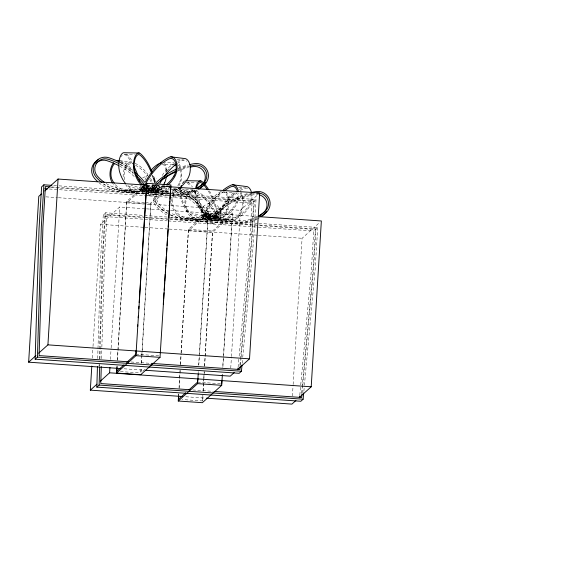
<?xml version="1.0" encoding="UTF-8"?>
<svg xmlns="http://www.w3.org/2000/svg" width="573" height="573" viewBox="0 0 573 573"><rect width="100%" height="100%" fill="white"/><g stroke="black" fill="none" stroke-linecap="round" stroke-linejoin="round"><path stroke-width="0.43" stroke-dasharray="2.87 2.15" d="M97.689 358.526L100.733 256.647L103.29 214.818L105.575 212.769L257.993 223.327M99.079 366.068L99.129 364.292M99.287 358.956L102.338 256.733L104.795 216.537L107.087 214.488L143.694 217.024M99.681 366.297L99.738 364.514M99.895 359.149L103.018 254.591L105.575 212.769M101.521 358.677L101.836 348.012M101.865 347.123L104.623 254.677L107.087 214.488M116.885 367.723L116.985 365.946M117.35 359.715L126.712 201.388L143.579 186.225M117.028 367.759L117.128 365.975M117.444 360.632L126.762 202.856L145.256 186.239M140.836 372.063L141.094 367.615M141.352 363.167L141.767 356.055M141.825 355.16L142.083 350.719M142.133 349.824L150.814 203.057L170.933 184.979M140.979 372.099L141.237 367.644M141.495 363.189L141.81 357.846M141.86 356.958L142.118 352.502M142.176 351.607L150.871 204.525L170.023 187.314M178.568 395.685L178.669 393.902M179.034 387.677L180.072 369.893M180.38 364.557L181.004 353.885M181.054 352.997L188.388 229.343L208.508 211.272L232.617 212.941L222.847 367.544M178.704 395.714L178.812 393.938M179.127 388.587L180.216 369.886M180.524 364.543L181.154 353.849M181.204 352.961L188.445 230.819L208.257 213.013L232.366 214.682L222.682 367.823M202.462 400.914L202.778 395.578M203.035 391.13L203.759 378.674M203.816 377.786L204.174 371.562M204.489 366.226L212.497 231.019L232.617 212.941M202.921 395.606L202.606 400.95L182.071 399.524M203.179 391.151L203.802 380.465M203.852 379.57L204.325 371.555M204.633 366.211L212.547 232.488L232.366 214.682M92.296 358.039L92.948 347.345M93.005 346.45L100.476 224.315L119.743 206.996L145.614 208.794M110.424 359.443L111.076 348.749M111.133 347.854L119.743 206.996M141.108 188.044L141.173 186.991L155.849 187.271L155.784 188.324L141.108 188.044L131.031 185.43M115.388 184.664A38.176 21.86 -82.9 0 0 127.471 190.15L141.502 189.205L140.414 185.272M143.658 184.621L142.512 187.335L142.34 190.752L144.976 191.081M145.127 189.298L143.379 189.083L144.203 186.497M146.552 192.148L148.078 190.78L148.142 189.72M154.194 184.327A75.5 74.891 48 0 0 148.257 190.651L148.056 193.867L149.582 192.499L149.782 189.283A75.5 74.898 48.1 0 0 147.325 185.659M193.459 190.372A38.176 37.868 48.1 0 1 173.87 194.046L149.768 192.37L149.832 191.318L152.311 188.51M149.768 192.37L151.286 191.002L151.351 189.942L153.836 187.142A73.91 73.315 48 0 1 156.221 184.714M145.893 191.446L154.66 190.852L153.564 186.927A73.91 42.323 -82.9 0 0 152.132 183.826M157.21 185.294A75.5 31.658 -88.9 0 0 156.558 186.891L156.357 190.107L145.993 189.907M146.008 189.412L156.529 190.73L158.119 186.619A73.91 42.323 -82.9 0 1 158.836 185.272M168.269 191.511A38.176 15.994 -88.9 0 1 167.201 191.296L157.131 188.675L158.048 185.58M208.257 190.938A73.91 30.992 -88.9 0 1 216.752 212.01L217.468 216.286L202.785 216.007L202.068 211.738A73.91 30.992 -88.9 0 0 193.581 190.666M203.186 217.167L202.09 213.235A73.91 42.323 -82.9 0 0 180.91 190.2A10.515 6.017 -82.9 0 0 173.769 195.529A10.515 6.017 -82.9 0 0 173.97 208.078A38.176 21.86 -82.9 0 0 189.154 218.112L203.186 217.167L216.343 218.814L215.247 214.882A73.91 42.323 -82.9 0 0 194.068 191.848A10.515 6.024 -82.9 0 0 186.927 197.176A10.515 6.024 -82.9 0 0 187.127 209.725M221.221 191.368A75.5 31.658 -88.9 0 0 203.558 214.574L203.358 217.79L218.041 218.069L218.234 214.854A75.5 31.658 -88.9 0 1 234.092 192.614M240.058 193.115A10.515 4.405 -88.9 0 1 240.947 211.108A38.176 15.994 -88.9 0 1 228.878 219.258L218.807 216.637L204.131 216.358L214.202 218.972A38.176 16.008 -88.9 0 0 226.271 210.828A10.515 4.405 -88.9 0 0 227.732 198.394A10.515 4.405 -88.9 0 0 223.119 192.249A73.91 30.992 -88.9 0 0 205.335 212.583L204.196 215.298L204.024 218.714L217.181 220.361L217.375 217.146A75.5 43.233 -82.9 0 1 235.195 192.65M250.723 193.688A10.515 6.017 -82.9 0 1 248.789 205.578A38.176 21.86 -82.9 0 1 232.244 217.747L218.213 218.693L205.055 217.038L206.645 212.934A73.91 42.323 -82.9 0 1 223.534 191.461M208.257 213.013L198.63 365.266M208.508 211.272L199.476 354.329M170.296 214.975A38.176 37.861 48 0 0 184.126 218.442L208.228 220.111L208.293 219.051L206.173 215.928A73.91 73.315 48.1 0 0 170.346 189.219M208.228 220.111L209.754 218.743L209.818 217.683L207.698 214.56A73.91 73.315 48.1 0 0 174.292 188.739M257.363 217.16A38.176 37.868 48.1 0 1 235.553 222.002L211.444 220.333L211.509 219.273L213.994 216.472A73.91 73.315 48 0 1 254.462 194.612A10.515 10.429 48.1 0 1 258.545 194.627M211.444 220.333L212.97 218.965L213.034 217.905L215.52 215.104A73.91 73.315 48 0 1 254.297 193.559M218.213 218.693L219.796 214.581A73.91 42.323 -82.9 0 1 236.692 193.115M218.807 216.637L220.018 212.862A73.91 30.992 -88.9 0 1 237.201 192.736M230.747 368.124L231.399 357.423M231.456 356.528L240.395 210.327L258.337 194.204M171.356 193.638L256.031 199.504L252.041 203.057L249.584 243.246L238.941 358.211M256.031 199.504L253.474 241.326L242.766 357.008M292.423 396.079L293.082 385.385M293.132 384.49L302.078 238.282L320.021 222.159M258.889 223.391L317.714 227.467L313.725 231.012L311.268 271.208L300.617 386.173M317.714 227.467L315.157 269.289L304.442 384.963M198.122 373.267L198.237 371.49M198.795 364.987L199.418 355.217M238.11 367.128L238.855 359.106M239.901 365.288L240.395 359.951M240.481 359.056L251.189 243.382L253.746 201.56L147.676 194.211M240.402 365.073L241.061 357.939M241.14 357.051L251.869 241.19L254.326 201.001L169.508 195.121M242.186 363.232L242.68 357.896M299.794 395.084L300.539 387.062M301.584 393.25L302.078 387.907M302.157 387.019L312.872 271.344L315.429 229.522L170.138 219.452M302.078 393.028L302.737 385.901M302.823 385.013L313.553 269.152L316.01 228.964L257.084 224.881M303.869 391.194L304.363 385.858M148.257 190.651L149.782 189.283A75.5 74.891 48 0 1 153.865 184.778M156.329 184.585L155.312 185.502A73.91 73.315 48 0 0 152.311 188.51M149.832 191.318L151.351 189.942M157.389 189.455L158.914 188.087M158.456 190.673L159.982 189.305M208.293 219.051L209.818 217.683M215.878 212.282L217.403 210.914M219.115 209.396L220.641 208.02M216.988 213.464L218.514 212.089M220.161 210.628L221.679 209.26M211.509 219.273L213.034 217.905M142.899 371.218L145.528 368.854M150.778 364.134L152.096 362.953M142.62 177.952L147.282 175.66M146.681 195.278C153.492 197.334 160.82 190.637 159.151 183.618M209.897 203.515C196.109 204.396 200.077 226.571 212.977 223.391M212.819 223.441C225.662 221.565 221.694 201.116 209.431 203.537M143.379 189.083L146.881 188.846M147.762 188.782L157.41 188.137A38.176 21.874 -82.9 0 0 164.752 185.731M146.745 190.451L127.364 191.754A39.745 22.762 -82.9 0 1 113.64 184.599M147.626 190.394L157.317 189.742A39.745 22.762 -82.9 0 0 167.409 185.459M145.012 191.504L140.629 191.797A38.176 21.874 -82.8 0 1 127.435 184.943M156.529 190.73L169.687 189.842M144.926 193.108L140.521 193.409A39.745 22.762 -82.9 0 1 125.716 184.664M145.807 193.051L170.475 191.389M205.055 217.038L219.087 216.1A38.176 21.874 -82.9 0 0 235.639 203.952A10.515 6.017 -82.8 0 0 237.824 193.731M216.343 218.814L202.312 219.76A38.176 21.874 -82.8 0 1 187.113 209.747M212.039 223.499L212.504 223.477M148.672 195.594L150.821 195.522M124.499 154.338L134.863 154.538M162.689 162.617L173.913 162.832M172.953 164.422L162.589 164.222A10.515 4.405 -88.9 0 1 166.27 172.165M186.182 182.3L196.546 182.501M145.327 186.676L141.875 186.612L141.681 189.828L145.134 189.892M146.194 186.698L156.558 186.891M142.512 187.335L146.831 187.421M147.691 187.435L157.195 187.615M146.767 188.474L142.448 188.395L152.518 191.01A38.176 16.008 -88.9 0 0 162.804 185.767M147.626 188.496L157.131 188.675M224.272 192.184L233.77 192.363M154.653 191.275L169.329 191.561M154.631 192.893L169.314 193.173M203.558 214.574L218.234 214.854M202.849 214.947L217.532 215.226M204.196 215.298L218.872 215.577M216.329 219.237L231.012 219.516M216.315 220.856L230.991 221.135M146.573 185.05L169.794 186.662M147.268 185.222L169.572 186.762M148.078 190.78L123.969 189.111A38.176 37.868 48.1 0 1 105.697 183.231M151.286 191.002L170.933 192.363M171.821 192.421L175.395 192.671A38.176 37.868 48.3 0 0 192.686 190.028M53.697 185.487L58.16 185.795M59.048 185.853L146.402 191.905M147.29 191.969L170.468 193.574M144.768 192.027L122.443 190.48A38.176 37.861 48 0 1 102.087 183.174M144.26 192.127L123.854 190.716A39.745 39.43 48.1 0 1 104.107 184.105M147.813 192.378L175.317 194.283A39.745 39.43 48.1 0 0 197.248 189.656M51.656 186.956L144.511 193.395M145.399 193.452L168.62 195.064M144.511 193.624L122.328 192.084A39.745 39.43 48.1 0 1 99.065 182.844M145.399 193.681L173.791 195.651A39.745 39.43 48.1 0 0 197.979 189.699M50.524 187.478L146.788 194.147M49.364 189.011L252.041 203.057M126.712 201.388L144.568 202.62M145.456 202.684L150.814 203.057M45.926 196.847L57.522 197.656M58.417 197.714L169.923 205.442M170.818 205.506L240.395 210.327M126.762 202.856L150.871 204.525M146.509 208.851L169.701 210.463M170.589 210.52L257.119 216.515M209.754 218.743L185.652 217.067A38.176 37.868 48.1 0 1 171.055 213.242M212.97 218.965L237.072 220.634A38.176 37.868 48.3 0 0 256.661 216.966M144.582 217.081L256.188 224.817M103.29 214.818L145.184 217.726M146.072 217.783L169.25 219.395M104.795 216.537L167.295 220.87M168.19 220.934L313.725 231.012M188.388 229.343L212.497 231.019M100.476 224.315L144.181 227.345M145.076 227.409L168.269 229.014M169.164 229.078L257.478 235.195M258.366 235.259L302.078 238.282M188.445 230.819L212.547 232.488M135.873 354.2L159.086 355.812M131.059 361.978L151.594 363.404M124.097 368.79L143.723 370.151M120.387 371.569L140.034 372.93M197.549 382.162L220.763 383.767M192.743 389.941L213.278 391.366M185.781 396.752L205.406 398.106M176.885 159.187L183.897 160.068M119.528 160.605L130.931 162.03M120.309 162.317L130.837 163.642M238.561 187.149L245.581 188.03M179.456 188.345L181.211 188.56M185.595 189.111L192.614 189.992M179.356 189.95L192.514 191.597M142.018 186.182A75.5 43.233 -82.9 0 1 142.541 187.536L145.17 187.865M146.043 187.973L155.691 189.183A75.5 43.233 -82.9 0 1 157.453 185.638M143.443 188.023L145.198 188.245M146.072 188.352L156.594 189.67M141.567 188.152L146.831 188.811M147.705 188.918L154.724 189.799M141.502 189.205L146.767 189.864M147.641 189.978L154.66 190.852M145.85 191.189L155.498 192.399L155.691 189.183A75.5 43.233 -82.9 0 0 154.352 185.853M124.549 190.071L137.706 191.719M124.334 191.676L137.491 193.323M182.042 188.94A75.5 43.233 -82.9 0 1 204.217 215.498L217.375 217.146A75.5 43.233 -82.9 0 0 194.405 190.279A12.133 6.948 -82.9 0 0 186.168 196.432A12.133 6.948 -82.9 0 0 186.39 210.907A39.745 22.762 -82.9 0 0 202.197 221.364L232.158 219.352A39.745 22.762 -82.9 0 0 249.377 206.674A12.133 6.948 -82.9 0 0 251.705 193.43M205.12 215.985L218.277 217.633M203.25 216.107L216.408 217.761M186.225 218.026L199.383 219.681M186.017 219.631L199.175 221.285M147.39 186.146L155.784 188.324M144.983 190.687L130.923 187.034A39.745 16.667 -88.9 0 1 126.669 184.642M145.814 190.902L152.432 192.621A39.745 16.667 -88.9 0 0 164.086 185.709M217.468 216.286L207.39 213.672A38.176 16.008 -88.9 0 1 196.682 199.619A10.515 4.405 -88.9 0 1 196.038 190.1M202.785 216.007L192.714 213.392A38.176 15.994 -88.9 0 1 182.013 199.318A10.515 4.405 -88.9 0 1 181.491 188.954M152.454 175.954L156.758 178.762M143.78 194.025L140.364 190.179L139.303 185.724M145.341 189.219L144.496 187.965A73.91 73.315 48.1 0 0 142.956 185.91M155.068 184.055L155.849 187.271M178.16 168.34A75.5 74.891 48 0 1 188.037 165.003M121.132 162.897A75.5 74.898 48.1 0 1 132.155 169.988M178.246 169.056A75.5 74.891 48 0 1 188.202 165.948M177.265 171.198A73.91 73.315 48 0 1 188.581 167.517M178.01 170.16A73.91 73.315 48 0 1 189.276 166.349M178.762 185.989A39.745 16.667 -88.9 0 0 179.671 184.406A12.133 5.085 -88.9 0 0 181.569 171.549A12.133 5.085 -88.9 0 0 177.372 162.897M176.828 188.718A39.745 16.667 -88.9 0 1 172.623 192.284M168.211 193.122A39.745 16.667 -88.9 0 1 167.108 192.9L145.606 187.314A39.745 16.667 -88.9 0 1 143.436 186.461M162.266 175.438A75.5 31.658 -88.9 0 1 174.221 163.685M156.021 184.649A75.5 31.658 -88.9 0 1 156.551 186.898M163.971 163.369A12.133 5.085 -88.9 0 1 166.886 171.27M144.955 179.793A75.5 31.658 -88.9 0 1 146.058 177.73M146.437 177.064A75.5 31.658 -88.9 0 1 149.166 172.795M179.263 183.124A38.176 15.994 -88.9 0 1 177.48 186.032M175.56 188.359A38.176 15.994 -88.9 0 1 172.502 190.694M165.769 172.358A73.91 30.992 -88.9 0 1 167.416 170.482M167.975 169.902A73.91 30.992 -88.9 0 1 169.099 168.827M178.382 165.153A10.515 4.405 -88.9 0 1 179.27 183.145M123.166 176.907A12.133 6.948 -82.9 0 1 132.721 162.317M135.092 163.326A75.5 43.233 -82.9 0 1 147.798 174.314M150.47 178.282A75.5 43.233 -82.9 0 1 152.884 182.694M166.578 171.757A75.5 43.233 -82.9 0 1 167.696 170.453M172.917 165.203A75.5 43.233 -82.9 0 1 174.722 163.706M177.78 161.486A75.5 43.233 -82.9 0 1 182.157 158.993M120.359 160.977A75.5 43.233 -82.9 0 1 132.743 170.274M142.534 187.529A75.5 43.233 -82.9 0 1 143.229 186.096M120.015 162.546A73.91 42.323 -82.9 0 1 133.079 172.788M135.479 165.26A73.91 42.323 -82.9 0 1 147.154 175.632M149.768 179.514A73.91 42.323 -82.9 0 1 151.372 182.343M124.606 179.664A10.515 6.024 -82.9 0 1 125.759 168.054A10.515 6.024 -82.9 0 1 132.384 163.892M119.607 164.272A75.5 74.898 48.1 0 1 133.351 173.562M120.394 164.322A73.91 73.315 48.1 0 1 133.187 172.867M119.621 166.098A73.91 73.315 48.1 0 1 134.877 177.064M179.098 188.223A39.745 22.762 -82.9 0 1 172.007 191.232M177.401 163.384A73.91 42.323 -82.9 0 1 182.3 160.533A10.515 6.017 -82.9 0 1 186.855 161.264M185.53 179.979A38.176 21.86 -82.9 0 1 184.707 181.082M184.284 181.612A38.176 21.86 -82.9 0 1 180.731 185.287M174.994 188.825A38.176 21.86 -82.9 0 1 172.05 189.634M126.44 154.001A75.5 31.658 -88.9 0 1 132.291 161.364M132.621 163.907A73.91 30.992 -88.9 0 0 125.609 154.989A10.515 4.405 -88.9 0 0 123.353 154.402M121.225 156.601A10.515 4.405 -88.9 0 1 122.235 155.176M257.377 218.413A39.745 39.43 48.1 0 1 236.993 222.238L185.537 218.678A39.745 39.43 48.1 0 1 170.36 214.689M247.207 193.667A75.5 74.891 48 0 0 211.458 217.246L209.94 218.614L209.739 221.83L211.265 220.462L211.458 217.246A75.5 74.898 48.1 0 0 177.293 188.223M252.428 193.352A75.5 74.891 48 0 0 209.94 218.614A75.5 74.898 48.1 0 0 173.34 188.603M259.662 217.661A39.745 39.43 48.1 0 1 258.165 218.564M257.406 218.986A39.745 39.43 48.1 0 1 235.467 223.613L184.012 220.046A39.745 39.43 48.1 0 1 171.241 217.138M171.707 187.994A75.5 74.898 48.1 0 0 169.221 187.142A12.133 12.033 48.1 0 0 156.35 206.509A39.745 39.43 48.1 0 0 166.507 214.825M240.331 191.604A12.133 5.085 -88.9 0 1 241.355 212.361A39.745 16.667 -88.9 0 1 228.792 220.856L207.29 215.276A39.745 16.667 -88.9 0 1 196.138 200.629A12.133 5.085 -88.9 0 1 195.329 190.157M209.389 190.83A75.5 31.658 -88.9 0 1 218.227 214.861M226.049 191.747A12.133 5.085 -88.9 0 1 226.672 212.082A39.745 16.667 -88.9 0 1 214.109 220.576L192.607 214.997A39.745 16.667 -88.9 0 1 181.462 200.349A12.133 5.085 -88.9 0 1 180.867 188.367M188.123 181.963A75.5 31.658 -88.9 0 1 192.449 187.02M194.34 189.928A75.5 31.658 -88.9 0 1 203.551 214.581M239.464 189.441A75.5 43.233 -82.9 0 1 243.833 186.948M181.247 188.632A12.133 6.948 -82.9 0 0 173.01 194.777A12.133 6.948 -82.9 0 0 173.239 209.26A39.745 22.762 -82.9 0 0 189.047 219.717L219.001 217.704A39.745 22.762 -82.9 0 0 236.226 205.019A12.133 6.948 -82.9 0 0 238.755 193.251M204.217 215.491A75.5 43.233 -82.9 0 1 222.038 191.002M163.742 185.516A12.133 12.033 48.1 0 0 157.869 205.141A39.745 39.43 48.1 0 0 167.273 213.013M168.827 212.06A38.176 37.868 48.1 0 1 159.072 204.088A10.515 10.429 48.1 0 1 169.587 187.099M167.302 213.428A38.176 37.861 48 0 1 157.554 205.456A10.515 10.429 48.1 0 1 168.713 188.667M240.295 190.551A73.91 42.323 -82.9 0 1 243.983 188.496A10.515 6.017 -82.9 0 1 248.532 189.226M182.501 183.303A12.133 5.085 -88.9 0 1 184.95 180.767M187.292 182.952A73.91 30.992 -88.9 0 1 190.544 186.368"/><path stroke-width="0.86" d="M242.021 365.015L241.448 371.24L239.163 373.295L35.154 359.164L39.05 228.684L41.607 186.862L43.892 184.807L51.914 185.366M35.154 359.164L37.438 357.108L41.335 226.629L43.892 184.807M303.704 392.971L303.124 399.202L300.839 401.258L96.837 387.119L97.446 366.57M96.837 387.119L99.122 385.07L99.652 367.193M101.285 366.677L100.776 383.566L190.064 389.755M144.231 185.638L146.824 183.31L170.933 184.979L160.025 357.344L140.679 374.728L116.577 373.059L116.885 367.723M117.028 367.759L116.82 371.318L124.047 364.822M222.388 374.649L221.708 385.307L202.362 402.69L178.253 401.021L178.511 396.573M178.704 395.714L178.497 399.281L185.724 392.784M120.531 368.539L28.65 362.179L38.792 196.353L41.449 193.968M38.62 353.219L47.924 344.86L58.066 179.041L147.268 185.222M182.214 396.502L90.333 390.134L91.802 366.068M100.296 381.181L109.601 372.815L109.93 367.472M146.573 185.05L139.167 302.616M146.824 183.31L135.923 355.675L116.577 373.059M168.226 226.915L168.605 220.662M168.77 217.984L169.207 210.835M169.314 209.052L169.809 201.016M169.916 199.225L170.353 192.084M170.468 190.293L170.682 186.726M237.566 369.578L249.527 358.827L259.669 193.008L170.468 186.827M299.249 397.533L311.211 386.789L321.353 220.97L258.015 216.58M136.102 350.64L135.873 354.2L126.676 362.465M137.635 326.631L137.749 324.848M138.2 317.736L138.315 315.959M138.773 308.84L138.945 306.175M163.276 304.284L163.506 300.732M163.62 298.948L164.014 292.724M164.186 290.06L164.644 282.94M164.759 281.164L165.21 274.052M165.325 272.268L165.776 265.156M165.891 263.379L166.349 256.26M166.464 254.484L166.858 248.259M167.03 245.588L167.488 238.475M167.603 236.699L168.054 229.58M197.778 378.603L197.549 382.162L189.011 389.833M178.253 401.021L197.599 383.638L198.229 373.868M221.658 383.831L221.887 380.271M237.867 369.8L238.031 368.016M240.316 365.961L239.987 369.528L152.49 363.461M299.543 397.762L299.708 395.979M302 393.923L301.67 397.49L214.166 391.423M44.773 190.981L58.066 179.041M28.65 362.179L35.963 355.604M90.333 390.134L96.973 384.168M234.242 372.557L230.253 376.146L145.506 370.273M295.926 400.52L291.936 404.101L206.301 398.171M139.282 153.012L124.599 152.733A12.133 5.085 -88.9 0 0 119.492 158.965A12.133 5.085 -88.9 0 0 119.778 172.394A39.745 16.667 -88.9 0 0 125.659 183.625M186.282 180.696L200.958 180.975M49.865 186.834L45.403 186.526L42.946 226.715L39.1 355.611L128.381 361.792M44.902 188.703L47.58 188.889M47.924 344.86L249.527 358.827M135.923 355.675L160.025 357.344M37.438 357.108L241.448 371.24M109.601 372.815L311.211 386.789M197.599 383.638L221.708 385.307M99.122 385.07L303.124 399.202M170.84 156.816L183.997 158.463A12.133 6.948 -82.9 0 1 190.021 165.468A12.133 6.948 -82.9 0 1 187.7 178.712A39.745 22.762 -82.9 0 1 180.08 187.5M232.523 184.771L245.674 186.426A12.133 6.948 -82.9 0 1 251.382 192.041M155.72 182.959A75.5 74.891 48 0 1 176.563 169.028M189.72 164.58A75.5 74.891 48 0 1 193.982 163.699A12.133 12.033 48.1 0 1 204.389 184.678A39.745 39.43 48.1 0 1 198.759 188.789M205.721 182.314A12.133 12.033 48.1 0 1 202.871 186.046A39.745 39.43 48.1 0 1 198.716 189.226M160.454 181.061A73.91 73.315 48 0 1 176.484 171.535M190.257 167.137A73.91 73.315 48 0 1 192.779 166.65A10.515 10.429 48.1 0 1 201.803 184.828A38.176 37.868 48.1 0 1 196.403 188.775M156.83 184.126A73.91 73.315 48 0 1 176.455 170.854M190.107 166.149A73.91 73.315 48 0 1 194.304 165.282A10.515 10.429 48 0 1 203.322 183.46A38.176 37.868 48.3 0 1 195.73 188.632M150.799 170.647A75.5 31.658 -88.9 0 1 161.364 162.689M166.335 173.06A10.515 4.405 -88.9 0 1 166.349 175.123M166.249 176.713A10.515 4.405 -88.9 0 1 164.587 182.866M164.587 182.866A38.176 16.008 -88.9 0 1 163.713 184.384M174.328 165.275A73.91 30.992 -88.9 0 1 176.119 164.566M113.619 162.832A12.133 6.948 -82.9 0 0 111.556 181.297A39.745 22.762 -82.9 0 0 112.559 183.016M116.548 160.648A12.133 6.948 -82.9 0 1 119.571 160.669M138.953 179.528A75.5 43.233 -82.9 0 1 139.726 181.039M114.55 163.592A10.515 6.017 -82.9 0 0 112.287 180.115A38.176 21.86 -82.9 0 0 114.285 183.281M98.32 159.752A12.133 12.033 48.1 0 0 94.667 178.547A39.745 39.43 48.1 0 0 97.739 181.691M119.578 162.102A75.5 74.898 48.1 0 0 109.071 157.811A12.133 12.033 48.1 0 0 96.192 177.179A39.745 39.43 48.1 0 0 101.965 182.572M135.543 172.767A75.5 74.898 48.1 0 1 144.661 182.193M118.869 163.541A73.91 73.315 48.1 0 0 108.555 159.337A10.515 10.429 48.1 0 0 97.396 176.119A38.176 37.868 48.1 0 0 104.293 182.293M136.403 175.696A73.91 73.315 48.1 0 1 145.005 185.222M118.869 165.697A73.91 73.315 48.1 0 0 107.029 160.705A10.515 10.429 48.1 0 0 95.813 163.677M145.406 181.935A75.5 43.233 -82.9 0 1 168.999 157.339A12.133 6.948 -82.9 0 1 176.548 162.431A12.133 6.948 -82.9 0 1 174.543 177.064A39.745 22.762 -82.9 0 1 168.376 184.635M159.946 183.303A73.91 42.323 -82.9 0 1 163.47 177.752M164.394 176.448A73.91 42.323 -82.9 0 1 176.205 164.243M145.678 183.625A73.91 42.323 -82.9 0 1 169.15 158.886A10.515 6.017 -82.8 0 1 175.689 163.291A10.515 6.017 -82.8 0 1 173.948 175.968M173.963 175.99A38.176 21.874 -82.9 0 1 166.177 184.771M152.096 172.093A75.5 31.658 -88.9 0 0 140.557 153.765A12.133 5.085 -88.9 0 0 134.548 157.904A12.133 5.085 -88.9 0 0 134.462 172.674A39.745 16.667 -88.9 0 0 141.345 184.921M154.223 178.196A75.5 31.658 -88.9 0 1 155.254 181.727M151.594 173.211A73.91 30.992 -88.9 0 0 140.292 155.269A10.515 4.405 -88.9 0 0 135.085 158.864A10.515 4.405 -88.9 0 0 135.006 171.656A38.176 16.008 -88.9 0 0 144.647 185.38M152.475 175.56A73.91 30.992 -88.9 0 1 154.696 182.629M133.674 165.812A73.91 30.992 -88.9 0 1 137.792 175.288M139.418 180.266A73.91 30.992 -88.9 0 1 139.812 181.655M251.404 192.542A75.5 74.891 48 0 1 255.665 191.654A12.133 12.033 48.1 0 1 266.073 212.64A39.745 39.43 48.1 0 1 260.443 216.752M266.617 211.645A12.133 12.033 48.1 0 1 264.547 214.008A39.745 39.43 48.1 0 1 261.116 216.694M259.87 194.985A10.515 10.429 48.1 0 1 263.48 212.791A38.176 37.868 48.1 0 1 261.539 214.388M260.873 214.889A38.176 37.868 48.1 0 1 259.497 215.842M256.654 193.13A10.515 10.429 48 0 1 265.005 211.423A38.176 37.868 48.3 0 1 258.881 215.792M238.547 191.783A12.133 6.948 -82.9 0 0 230.683 185.308A75.5 43.233 -82.9 0 0 223.248 190.014M224.129 191.002A73.91 42.323 -82.9 0 1 230.826 186.841A10.515 6.017 -82.8 0 1 237.372 191.253M181.011 187.636A12.133 5.085 -88.9 0 1 181.548 185.588M203.916 183.353A75.5 31.658 -88.9 0 0 202.24 181.727A12.133 5.085 -88.9 0 0 195.551 188.646M204.468 183.947A75.5 31.658 -88.9 0 1 208.651 189.599M203.078 184.27A73.91 30.992 -88.9 0 0 201.968 183.231A10.515 4.405 -88.9 0 0 196.338 188.395M203.623 184.828A73.91 30.992 -88.9 0 1 207.519 189.785"/></g></svg>
